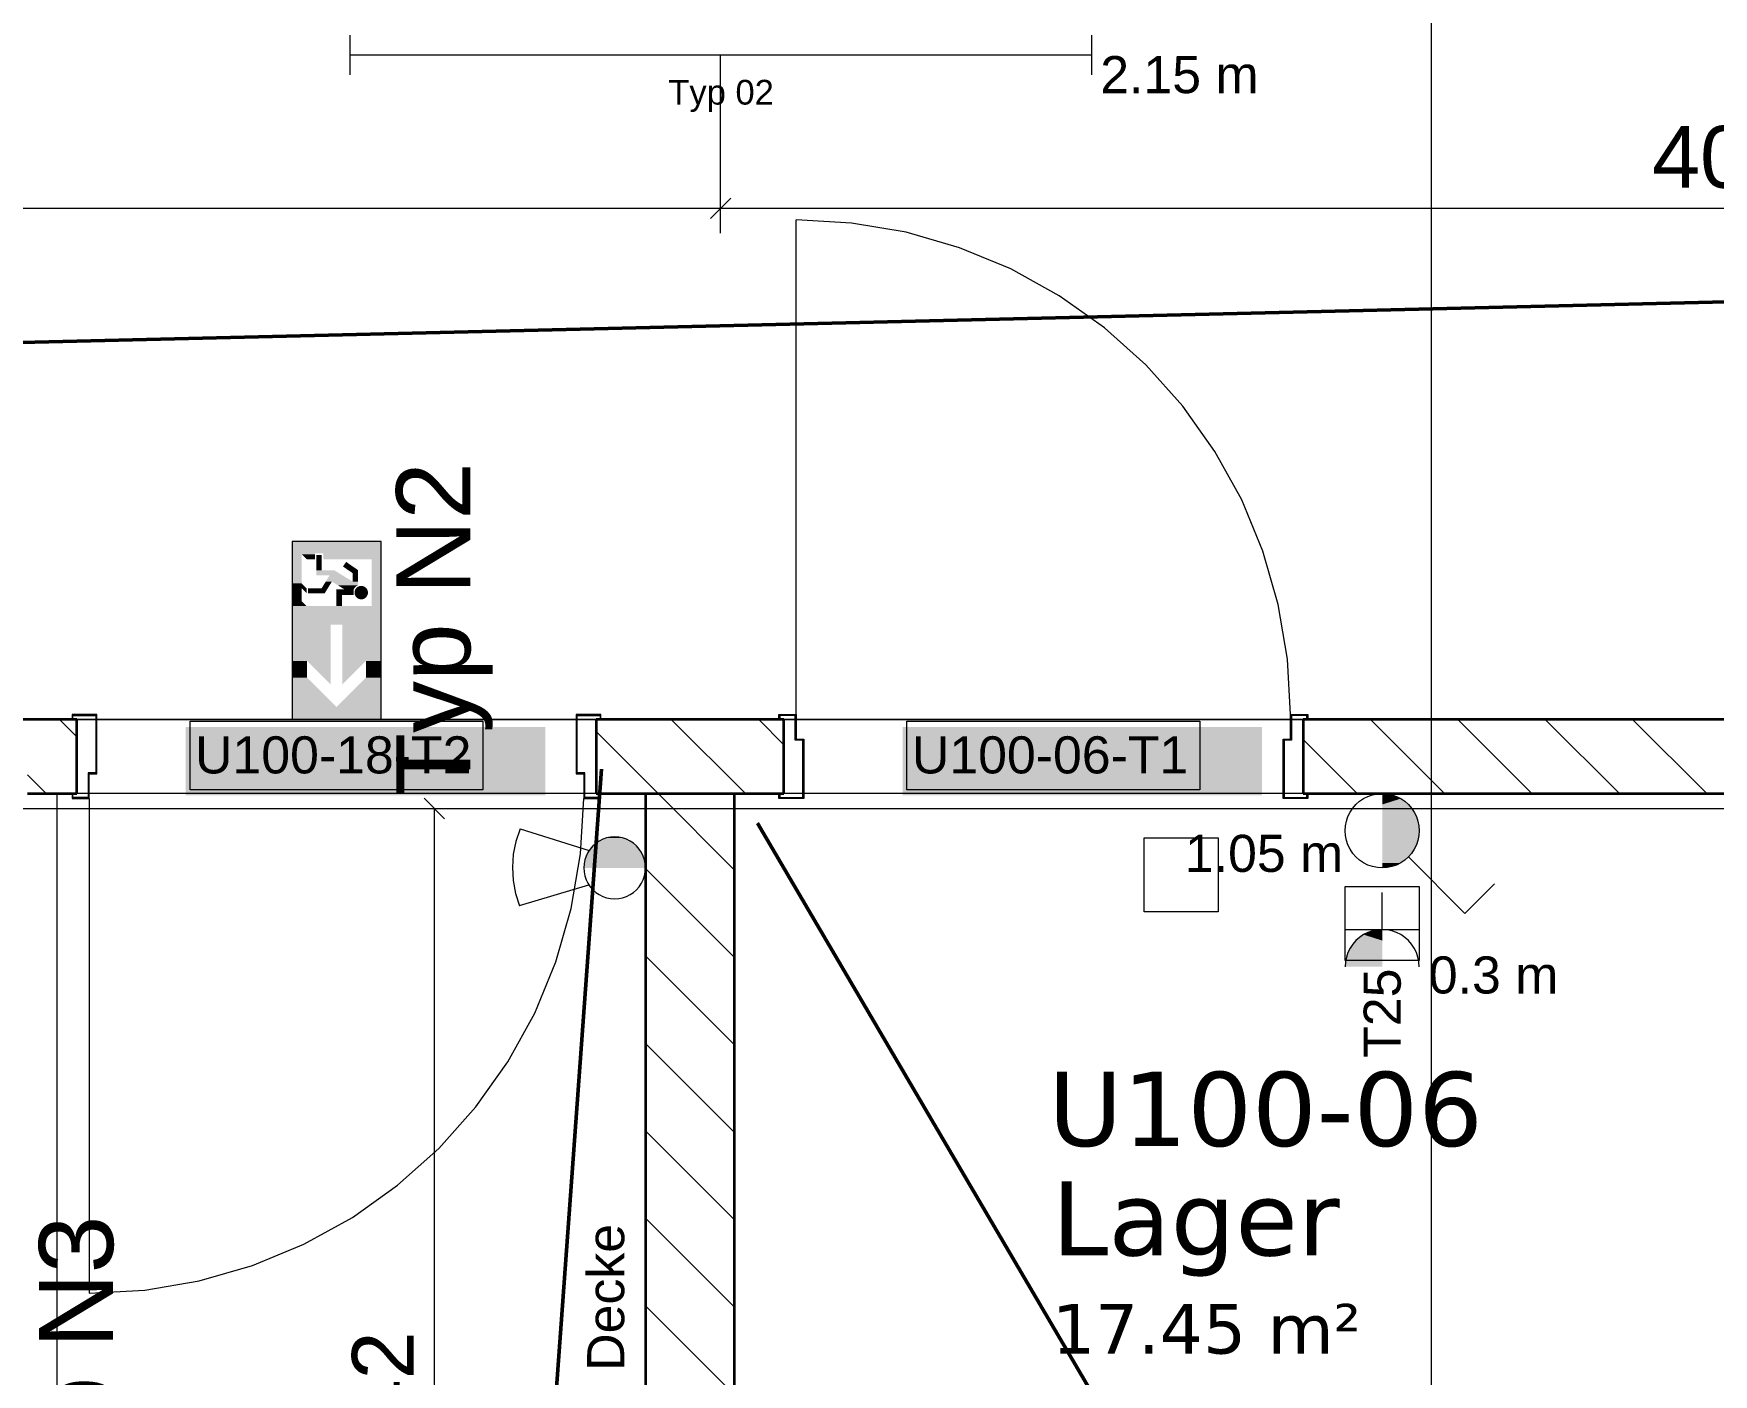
# Model space of a CAD drawing. Extents: x -1132 to 613, y -179 to 712.
# Drawn here: x -523 to -455, y 238.4 to 292.6 of the extents above; entities that cross this region are included whole.
import ezdxf
from ezdxf.lldxf.tags import DXFTag

# ---------------------------------------------------------------- set-up
doc = ezdxf.new("R2010")
doc.units = 0
doc.layers.get('0').update_dxf_attribs({"lineweight": 13})
for name, color, linetype, lineweight in [('A-AREA-____-IDEN', 7, 'Continuous', 5), ('A-DOOR-____-IDEN', 7, 'Continuous', 5), ('A-DOOR-____-OTLN', 7, 'Continuous', 9), ('A-DOOR-FRAM-MCUT', 7, 'Continuous', 9), ('A-DOOR-OPNG-OTLN', 7, 'Continuous', 9), ('A-FLOR-____-OTLN', 7, 'Continuous', 9), ('A-FLOR-____-OVHD', 7, 'Strichpunkt - Fein', 9), ('A-WALL-____-MCUT', 7, 'Continuous', 35), ('A-WALL-____-PATT', 7, 'Continuous', 35), ('S-GRID-____-OTLN', 7, 'Continuous', 5)]:
    doc.layers.add(name, color=color, linetype=linetype, lineweight=lineweight)
for name, color, linetype, lineweight, true_color in [('EL01_VVV_Mass', 7, 'Continuous', 13, 0xb2b200), ('EL01_WAN_HLKS', 5, 'Continuous', 13, 0x0000ff), ('EL01_WAN_Kraft', 1, 'Continuous', 13, 0xff0000), ('EL01_WAN_Leuchten', 7, 'Continuous', 13, 0x0080ff), ('EL01_WAN_Leuchtentyp', 7, 'Continuous', 13, 0x0099ff), ('EL01_WAN_Licht', 7, 'Continuous', 13, 0x0080ff), ('EL01_WAN_Notbeleuchtungen', 7, 'Continuous', 13, 0x009900), ('EL01_WAN_Notbeleuchtungentyp', 7, 'Continuous', 13, 0x009900), ('X_Geometrie', 3, 'Continuous', 50, 0x00ff00)]:
    doc.layers.add(name, color=color, linetype=linetype, lineweight=lineweight, true_color=true_color)
doc.styles.get("Standard").update_dxf_attribs({"font": 'arial.ttf'})
tags = doc.linetypes.add('_Rasterlinie_', pattern=[0.375, 0.2, -0.05, 0.075, -0.05]).pattern_tags.tags
tags[10:11] = [DXFTag(74, 4), DXFTag(75, 0), DXFTag(340, '0'), DXFTag(46, 1.0), DXFTag(50, 0.0), DXFTag(44, 0.0), DXFTag(45, 0.0)]
tags[8:9] = [DXFTag(74, 4), DXFTag(75, 0), DXFTag(340, '0'), DXFTag(46, 1.0), DXFTag(50, 0.0), DXFTag(44, 0.0), DXFTag(45, 0.0)]
tags[6:7] = [DXFTag(74, 4), DXFTag(75, 0), DXFTag(340, '0'), DXFTag(46, 1.0), DXFTag(50, 0.0), DXFTag(44, 0.0), DXFTag(45, 0.0)]
tags[4:5] = [DXFTag(74, 4), DXFTag(75, 0), DXFTag(340, '0'), DXFTag(46, 1.0), DXFTag(50, 0.0), DXFTag(44, 0.0), DXFTag(45, 0.0)]
tags = doc.linetypes.add('Grundrissdarstellung Sturz', pattern=[0.25, 0.15, -0.05, 0, -0.05]).pattern_tags.tags
tags[10:11] = [DXFTag(74, 4), DXFTag(75, 0), DXFTag(340, '0'), DXFTag(46, 1.0), DXFTag(50, 0.0), DXFTag(44, 0.0), DXFTag(45, 0.0)]
tags[8:9] = [DXFTag(74, 4), DXFTag(75, 0), DXFTag(340, '0'), DXFTag(46, 1.0), DXFTag(50, 0.0), DXFTag(44, 0.0), DXFTag(45, 0.0)]
tags[6:7] = [DXFTag(74, 4), DXFTag(75, 0), DXFTag(340, '0'), DXFTag(46, 1.0), DXFTag(50, 0.0), DXFTag(44, 0.0), DXFTag(45, 0.0)]
tags[4:5] = [DXFTag(74, 4), DXFTag(75, 0), DXFTag(340, '0'), DXFTag(46, 1.0), DXFTag(50, 0.0), DXFTag(44, 0.0), DXFTag(45, 0.0)]
tags = doc.linetypes.add('Strichpunkt - Fein', pattern=[0.2, 0.1, -0.05, 0, -0.05]).pattern_tags.tags
tags[10:11] = [DXFTag(74, 4), DXFTag(75, 0), DXFTag(340, '0'), DXFTag(46, 1.0), DXFTag(50, 0.0), DXFTag(44, 0.0), DXFTag(45, 0.0)]
tags[8:9] = [DXFTag(74, 4), DXFTag(75, 0), DXFTag(340, '0'), DXFTag(46, 1.0), DXFTag(50, 0.0), DXFTag(44, 0.0), DXFTag(45, 0.0)]
tags[6:7] = [DXFTag(74, 4), DXFTag(75, 0), DXFTag(340, '0'), DXFTag(46, 1.0), DXFTag(50, 0.0), DXFTag(44, 0.0), DXFTag(45, 0.0)]
tags[4:5] = [DXFTag(74, 4), DXFTag(75, 0), DXFTag(340, '0'), DXFTag(46, 1.0), DXFTag(50, 0.0), DXFTag(44, 0.0), DXFTag(45, 0.0)]

# ---------------------------------------------------------------- blocks, each defined once
blk = doc.blocks.new('Referenz-A0UNPDE96I', base_point=(-1115.886, -117.372))
at = {"layer": 'A-DOOR-____-IDEN', "color": 0, "linetype": 'Continuous', "ltscale": 0.13}
for p, q in [((-516.636, 264.815), (-504.796, 264.815)), ((-516.636, 262.035), (-516.636, 264.815)), ((-504.796, 264.815), (-504.796, 262.035)), ((-487.636, 264.815), (-475.796, 264.815)), ((-487.636, 262.035), (-487.636, 264.815)), ((-475.796, 264.815), (-475.796, 262.035)), ((-504.796, 262.035), (-516.636, 262.035)), ((-475.796, 262.035), (-487.636, 262.035))]:
    blk.add_line(p, q, dxfattribs=at)
at = {"layer": 'A-DOOR-____-IDEN', "color": 7, "linetype": 'Continuous', "ltscale": 0.13, "true_color": 0xffffff}
for points in [[(-516.811, 261.812), (-502.272, 261.812), (-516.811, 264.571)], [(-502.272, 261.812), (-516.811, 264.571), (-502.272, 264.571)], [(-487.811, 261.812), (-473.272, 261.812), (-487.811, 264.571)], [(-473.272, 261.812), (-487.811, 264.571), (-473.272, 264.571)]]:
    blk.add_solid(points, dxfattribs=at)
at = {"layer": 'A-DOOR-____-OTLN', "color": 0, "linetype": 'Grundrissdarstellung Sturz', "ltscale": 0.13}
for p, q in [((-500.215, 264.878), (-521.215, 264.878)), ((-471.615, 264.878), (-492.615, 264.878)), ((-500.215, 261.878), (-521.215, 261.878)), ((-471.615, 261.878), (-492.615, 261.878))]:
    blk.add_line(p, q, dxfattribs=at)
at = {"layer": 'A-DOOR-FRAM-MCUT', "color": 0, "linetype": 'Continuous', "ltscale": 0.13}
for p, q in [((-520.415, 265.078), (-521.415, 265.078)), ((-521.415, 265.078), (-521.415, 264.878)), ((-521.375, 264.878), (-521.375, 265.038)), ((-521.375, 265.038), (-520.455, 265.038)), ((-520.455, 265.038), (-520.455, 262.718)), ((-520.415, 262.678), (-520.415, 265.078)), ((-500.015, 265.078), (-501.015, 265.078)), ((-501.015, 265.078), (-501.015, 262.678)), ((-500.975, 262.718), (-500.975, 265.038)), ((-500.975, 265.038), (-500.055, 265.038)), ((-500.055, 265.038), (-500.055, 264.878)), ((-500.015, 264.878), (-500.015, 265.078)), ((-492.815, 264.878), (-492.815, 265.078)), ((-492.815, 265.078), (-492.115, 265.078)), ((-492.775, 265.038), (-492.775, 264.878)), ((-492.155, 265.038), (-492.775, 265.038)), ((-492.155, 264.038), (-492.155, 265.038)), ((-492.115, 265.078), (-492.115, 264.078)), ((-472.115, 264.078), (-472.115, 265.078)), ((-472.115, 265.078), (-471.415, 265.078)), ((-472.075, 265.038), (-472.075, 264.038)), ((-471.455, 265.038), (-472.075, 265.038)), ((-471.455, 264.878), (-471.455, 265.038)), ((-471.415, 265.078), (-471.415, 264.878)), ((-521.415, 264.878), (-521.375, 264.878)), ((-500.055, 264.878), (-500.015, 264.878)), ((-492.775, 264.878), (-492.815, 264.878)), ((-471.415, 264.878), (-471.455, 264.878)), ((-491.855, 264.038), (-492.155, 264.038)), ((-492.115, 264.078), (-491.815, 264.078)), ((-491.855, 261.718), (-491.855, 264.038)), ((-491.815, 264.078), (-491.815, 261.678)), ((-472.415, 264.078), (-472.115, 264.078)), ((-472.415, 261.678), (-472.415, 264.078)), ((-472.375, 264.038), (-472.375, 261.718)), ((-472.075, 264.038), (-472.375, 264.038)), ((-520.455, 262.718), (-520.755, 262.718)), ((-520.755, 262.718), (-520.755, 261.718)), ((-520.715, 261.678), (-520.715, 262.678)), ((-520.715, 262.678), (-520.415, 262.678)), ((-501.015, 262.678), (-500.715, 262.678)), ((-500.675, 262.718), (-500.975, 262.718)), ((-500.715, 262.678), (-500.715, 261.678)), ((-500.675, 261.718), (-500.675, 262.718)), ((-521.375, 261.878), (-521.415, 261.878)), ((-521.415, 261.878), (-521.415, 261.678)), ((-521.415, 261.678), (-520.715, 261.678)), ((-521.375, 261.718), (-521.375, 261.878)), ((-520.755, 261.718), (-521.375, 261.718)), ((-500.715, 261.678), (-500.015, 261.678)), ((-500.055, 261.718), (-500.675, 261.718)), ((-500.015, 261.878), (-500.055, 261.878)), ((-500.055, 261.878), (-500.055, 261.718)), ((-500.015, 261.678), (-500.015, 261.878)), ((-492.815, 261.878), (-492.775, 261.878)), ((-492.815, 261.678), (-492.815, 261.878)), ((-491.815, 261.678), (-492.815, 261.678)), ((-492.775, 261.878), (-492.775, 261.718)), ((-492.775, 261.718), (-491.855, 261.718)), ((-471.415, 261.678), (-472.415, 261.678)), ((-472.375, 261.718), (-471.455, 261.718)), ((-471.455, 261.878), (-471.415, 261.878)), ((-471.455, 261.718), (-471.455, 261.878)), ((-471.415, 261.878), (-471.415, 261.678))]:
    blk.add_line(p, q, dxfattribs=at)
at = {"layer": 'A-DOOR-OPNG-OTLN', "color": 0, "linetype": 'Continuous', "ltscale": 0.13}
for p, q in [((-492.115, 265.078), (-492.115, 285.078)), ((-489.875, 284.953), (-492.115, 285.078)), ((-487.664, 284.577), (-489.875, 284.953)), ((-485.509, 283.956), (-487.664, 284.577)), ((-483.437, 283.098), (-485.509, 283.956)), ((-481.474, 282.013), (-483.437, 283.098)), ((-479.645, 280.715), (-481.474, 282.013)), ((-477.973, 279.22), (-479.645, 280.715)), ((-476.478, 277.548), (-477.973, 279.22)), ((-475.18, 275.719), (-476.478, 277.548)), ((-474.095, 273.756), (-475.18, 275.719)), ((-473.237, 271.684), (-474.095, 273.756)), ((-472.616, 269.529), (-473.237, 271.684)), ((-472.24, 267.318), (-472.616, 269.529)), ((-472.115, 265.078), (-472.24, 267.318)), ((-520.715, 261.678), (-520.715, 241.678)), ((-500.84, 259.439), (-500.715, 261.678)), ((-501.216, 257.228), (-500.84, 259.439)), ((-501.837, 255.073), (-501.216, 257.228)), ((-502.695, 253.001), (-501.837, 255.073)), ((-503.78, 251.038), (-502.695, 253.001)), ((-505.078, 249.209), (-503.78, 251.038)), ((-506.573, 247.536), (-505.078, 249.209)), ((-508.245, 246.042), (-506.573, 247.536)), ((-510.074, 244.744), (-508.245, 246.042)), ((-512.037, 243.659), (-510.074, 244.744)), ((-514.109, 242.801), (-512.037, 243.659)), ((-516.264, 242.18), (-514.109, 242.801)), ((-518.475, 241.804), (-516.264, 242.18)), ((-520.715, 241.678), (-518.475, 241.804))]:
    blk.add_line(p, q, dxfattribs=at)
at = {"layer": 'A-FLOR-____-OTLN', "color": 0, "linetype": 'Continuous', "ltscale": 0.13}
for p, q in [((-521.215, 264.878), (-520.455, 264.878)), ((-520.415, 264.878), (-501.015, 264.878)), ((-500.975, 264.878), (-500.215, 264.878)), ((-492.615, 264.878), (-492.155, 264.878)), ((-492.115, 264.878), (-472.115, 264.878)), ((-472.075, 264.878), (-471.615, 264.878)), ((-520.755, 261.878), (-521.215, 261.878)), ((-500.715, 261.878), (-520.715, 261.878)), ((-500.215, 261.878), (-500.675, 261.878)), ((-491.855, 261.878), (-492.615, 261.878)), ((-472.415, 261.878), (-491.815, 261.878)), ((-471.615, 261.878), (-472.375, 261.878))]:
    blk.add_line(p, q, dxfattribs=at)
at = {"layer": 'A-FLOR-____-OVHD', "color": 0, "linetype": 'Strichpunkt - Fein', "ltscale": 0.13}
blk.add_line((-522.015, 223.278), (-522.015, 261.878), dxfattribs=at)
at = {"layer": 'A-WALL-____-MCUT', "color": 0, "linetype": 'Continuous', "ltscale": 0.35}
for p, q in [((-521.215, 264.878), (-542.715, 264.878)), ((-521.215, 261.878), (-521.215, 264.878)), ((-492.615, 264.878), (-500.215, 264.878)), ((-500.215, 264.878), (-500.215, 261.878)), ((-492.615, 261.878), (-492.615, 264.878)), ((-439.915, 264.878), (-471.615, 264.878)), ((-471.615, 264.878), (-471.615, 261.878)), ((-523.215, 261.878), (-521.215, 261.878)), ((-500.215, 261.878), (-492.615, 261.878)), ((-498.215, 261.878), (-498.215, 204.478)), ((-494.615, 200.878), (-494.615, 261.878)), ((-471.615, 261.878), (-439.915, 261.878))]:
    blk.add_line(p, q, dxfattribs=at)
at = {"layer": 'A-WALL-____-PATT', "color": 0, "linetype": 'Continuous', "lineweight": 9, "ltscale": 0.13}
for p, q in [((-521.921, 264.878), (-521.215, 264.172)), ((-500.215, 264.386), (-497.707, 261.878)), ((-497.172, 264.878), (-494.172, 261.878)), ((-493.636, 264.878), (-492.615, 263.857)), ((-468.888, 264.878), (-465.888, 261.878)), ((-465.352, 264.878), (-462.352, 261.878)), ((-461.816, 264.878), (-458.816, 261.878)), ((-458.281, 264.878), (-455.281, 261.878)), ((-471.615, 264.07), (-469.423, 261.878)), ((-523.215, 262.637), (-522.456, 261.878)), ((-497.707, 261.878), (-494.615, 258.786)), ((-498.215, 258.85), (-494.615, 255.25)), ((-498.215, 255.315), (-494.615, 251.715)), ((-498.215, 251.779), (-494.615, 248.179)), ((-498.215, 248.243), (-494.615, 244.643)), ((-498.215, 244.708), (-494.615, 241.108)), ((-498.215, 241.172), (-494.615, 237.572))]:
    blk.add_line(p, q, dxfattribs=at)
at = {"layer": 'S-GRID-____-OTLN', "color": 0, "linetype": '_Rasterlinie_', "ltscale": 0.13}
for p, q in [((-466.415, -113.603), (-466.415, 631.478)), ((-1107.612, 261.278), (119.376, 261.278))]:
    blk.add_line(p, q, dxfattribs=at)
at = {"layer": 'X_Geometrie', "color": 0, "linetype": 'Continuous', "ltscale": 0.5}
for p, q in [((-1107.612, 266.122), (-130.744, 289.528)), ((-499.991, 262.866), (-526.732, -104.18)), ((-493.685, 260.679), (-436.557, 163.45))]:
    blk.add_line(p, q, dxfattribs=at)
at = {"layer": 'A-AREA-____-IDEN', "color": 0, "linetype": 'Continuous', "ltscale": 0.13, "attachment_point": 1}
for s, insert, char_height in [('{\\fVerdana;U100-06}', (-481.925, 250.63), 3), ('{\\fVerdana;Lager}', (-481.782, 246.206), 3), ('{\\fVerdana;17.45 m²}', (-481.772, 241.237), 2)]:
    blk.add_mtext(s, dxfattribs=dict(at, insert=insert, char_height=char_height))
at = {"layer": 'A-DOOR-____-IDEN', "color": 0, "linetype": 'Continuous', "ltscale": 0.13, "char_height": 1.5, "attachment_point": 1}
for s, insert in [('{\\fArial;U100-18-T2}', (-516.436, 264.196)), ('{\\fArial;U100-06-T1}', (-487.436, 264.196))]:
    blk.add_mtext(s, dxfattribs=dict(at, insert=insert))
blk = doc.blocks.new('Maß-A0UNPE776I', base_point=(-576.588, 284.547))
at = {"color": 0, "lineweight": -2}
for p, q in [((-495.174, 284.547), (-495.174, 291.746)), ((-576.174, 285.547), (-495.174, 285.547)), ((-494.761, 285.961), (-495.588, 285.133))]:
    blk.add_line(p, q, dxfattribs=at)
blk = doc.blocks.new('Steckdose T25_ AP-A0UNPEIT6I', base_point=(-469.913, 251.197))
at = {"color": 0, "linetype": 'ByBlock', "lineweight": -2, "ltscale": 0.13}
for p, q in [((-468.413, 256.378), (-468.413, 257.878)), ((-466.913, 256.378), (-469.913, 256.378)), ((-468.987, 256.264), (-469.163, 256.177)), ((-468.801, 256.327), (-468.987, 256.264)), ((-468.608, 256.365), (-468.801, 256.327)), ((-468.413, 256.378), (-468.608, 256.365)), ((-468.217, 256.365), (-468.413, 256.378)), ((-468.024, 256.327), (-468.217, 256.365)), ((-467.839, 256.264), (-468.024, 256.327)), ((-467.663, 256.177), (-467.839, 256.264)), ((-469.712, 255.628), (-469.798, 255.452)), ((-469.603, 255.791), (-469.712, 255.628)), ((-469.473, 255.939), (-469.603, 255.791)), ((-469.326, 256.068), (-469.473, 255.939)), ((-469.163, 256.177), (-469.326, 256.068)), ((-467.5, 256.068), (-467.663, 256.177)), ((-467.352, 255.939), (-467.5, 256.068)), ((-467.223, 255.791), (-467.352, 255.939)), ((-467.114, 255.628), (-467.223, 255.791)), ((-467.027, 255.452), (-467.114, 255.628)), ((-469.9, 255.074), (-469.913, 254.878)), ((-469.862, 255.267), (-469.9, 255.074)), ((-469.798, 255.452), (-469.862, 255.267)), ((-466.964, 255.267), (-467.027, 255.452)), ((-466.925, 255.074), (-466.964, 255.267)), ((-466.913, 254.878), (-466.925, 255.074))]:
    blk.add_line(p, q, dxfattribs=at)
for points in [[(-469.163, 256.177), (-468.413, 256.177), (-468.801, 256.327)], [(-468.801, 256.327), (-468.413, 256.327), (-468.413, 256.378)], [(-468.413, 256.177), (-468.801, 256.327), (-468.413, 256.327)], [(-469.862, 255.267), (-468.413, 255.267), (-469.712, 255.628)], [(-469.712, 255.628), (-468.413, 255.628), (-469.473, 255.939)], [(-468.413, 255.267), (-469.712, 255.628), (-468.413, 255.628)], [(-469.473, 255.939), (-468.413, 255.939), (-469.163, 256.177)], [(-468.413, 255.628), (-469.473, 255.939), (-468.413, 255.939)], [(-468.413, 255.939), (-469.163, 256.177), (-468.413, 256.177)], [(-469.913, 254.878), (-468.413, 254.878), (-469.862, 255.267)], [(-468.413, 254.878), (-469.862, 255.267), (-468.413, 255.267)]]:
    blk.add_solid(points, dxfattribs=at)
at = {"color": 0, "linetype": 'ByBlock', "lineweight": -2, "ltscale": 0.13, "insert": (-469.163, 251.197), "char_height": 1.5, "attachment_point": 1, "rotation": 90}
blk.add_mtext('{\\fArial;T25}', dxfattribs=at)
blk = doc.blocks.new('Absolute Höhe-A0UNPEIV6I', base_point=(-466.526, 253.797))
at = {"color": 0, "lineweight": -2, "insert": (-466.526, 255.297), "char_height": 1.5, "attachment_point": 1}
blk.add_mtext('{\\fArial;0.3 m}', dxfattribs=at)
blk = doc.blocks.new('LED-Langfeldleuchte 37W-A0UNPETR6I', base_point=(-510.174, 290.946))
at = {"color": 0, "lineweight": -2}
for p, q in [((-510.174, 292.546), (-510.174, 290.946)), ((-480.174, 292.546), (-480.174, 290.946)), ((-480.174, 291.746), (-510.174, 291.746))]:
    blk.add_line(p, q, dxfattribs=at)
blk = doc.blocks.new('Absolute Höhe-A0UNPETT6I', base_point=(-479.817, 290.203))
at = {"color": 0, "lineweight": -2, "insert": (-479.817, 291.703), "char_height": 1.5, "attachment_point": 1}
blk.add_mtext('{\\fArial;2.15 m}', dxfattribs=at)
blk = doc.blocks.new('Bemerkung 1-A0UNPETX6I', base_point=(-497.292, 289.742))
at = {"color": 0, "lineweight": -2, "insert": (-497.292, 290.742), "char_height": 1, "attachment_point": 1}
blk.add_mtext('{\\fArial;Typ 02}', dxfattribs=at)
blk = doc.blocks.new('Maß-A0UNPEYV6I', base_point=(-461.126, 211.678))
at = {"color": 0, "lineweight": -2}
for p, q in [((-426.813, 222.947), (-426.813, 261.878)), ((-460.713, 224.947), (-460.713, 211.678)), ((-461.126, 223.533), (-460.299, 224.361)), ((-427.226, 223.533), (-426.399, 224.361)), ((-426.813, 223.947), (-460.713, 223.947))]:
    blk.add_line(p, q, dxfattribs=at)
at = {"color": 0, "lineweight": -2, "insert": (-446.402, 227.28), "char_height": 2.5, "attachment_point": 1}
blk.add_mtext('{\\fArial;170}', dxfattribs=at)
blk = doc.blocks.new('Deckendose UP-A0UNPF016I', base_point=(-478.043, 257.095))
at = {"color": 0, "lineweight": -2}
for p, q in [((-478.043, 260.095), (-475.043, 260.095)), ((-478.043, 257.095), (-478.043, 260.095)), ((-475.043, 260.095), (-475.043, 257.095)), ((-475.043, 257.095), (-478.043, 257.095))]:
    blk.add_line(p, q, dxfattribs=at)
blk = doc.blocks.new('Deckendose UP-A0UNPF4F6I', base_point=(-469.913, 255.128))
at = {"color": 0, "lineweight": -2}
for p, q in [((-469.913, 258.128), (-466.913, 258.128)), ((-469.913, 255.128), (-469.913, 258.128)), ((-466.913, 258.128), (-466.913, 255.128)), ((-466.913, 255.128), (-469.913, 255.128))]:
    blk.add_line(p, q, dxfattribs=at)
blk = doc.blocks.new('Maß-A0UNPF9D6I', base_point=(-510.088, 212.465))
at = {"color": 0, "lineweight": -2}
for p, q in [((-507.168, 261.692), (-506.341, 260.865)), ((-507.754, 261.278), (-498.213, 261.278)), ((-506.754, 212.878), (-506.754, 261.278)), ((-507.754, 212.878), (-504.984, 212.878)), ((-507.168, 213.292), (-506.341, 212.465))]:
    blk.add_line(p, q, dxfattribs=at)
at = {"color": 0, "lineweight": -2, "insert": (-510.088, 234.307), "char_height": 2.5, "attachment_point": 1, "rotation": 90}
blk.add_mtext('{\\fArial;242}', dxfattribs=at)
blk = doc.blocks.new('Schalter_ Schema 0_ AP-A0UNPFAZ6I', base_point=(-469.913, 257.036))
at = {"color": 0, "lineweight": -2}
for p, q in [((-469.326, 261.568), (-469.163, 261.677)), ((-469.163, 261.677), (-468.987, 261.764)), ((-468.987, 261.764), (-468.801, 261.827)), ((-468.801, 261.827), (-468.608, 261.865)), ((-468.608, 261.865), (-468.413, 261.878)), ((-468.413, 261.878), (-468.217, 261.865)), ((-468.217, 261.865), (-468.024, 261.827)), ((-468.024, 261.827), (-467.839, 261.764)), ((-467.839, 261.764), (-467.663, 261.677)), ((-467.663, 261.677), (-467.5, 261.568)), ((-469.862, 260.767), (-469.798, 260.952)), ((-469.798, 260.952), (-469.712, 261.128)), ((-469.712, 261.128), (-469.603, 261.291)), ((-469.603, 261.291), (-469.473, 261.439)), ((-469.473, 261.439), (-469.326, 261.568)), ((-467.5, 261.568), (-467.352, 261.439)), ((-467.352, 261.439), (-467.223, 261.291)), ((-467.223, 261.291), (-467.114, 261.128)), ((-467.114, 261.128), (-467.027, 260.952)), ((-467.027, 260.952), (-466.964, 260.767)), ((-469.913, 260.378), (-469.9, 260.574)), ((-469.9, 260.183), (-469.913, 260.378)), ((-469.9, 260.574), (-469.862, 260.767)), ((-466.964, 260.767), (-466.925, 260.574)), ((-466.925, 260.574), (-466.913, 260.378)), ((-466.913, 260.378), (-466.925, 260.183)), ((-469.862, 259.99), (-469.9, 260.183)), ((-469.798, 259.804), (-469.862, 259.99)), ((-469.712, 259.628), (-469.798, 259.804)), ((-469.603, 259.465), (-469.712, 259.628)), ((-467.114, 259.628), (-467.223, 259.465)), ((-467.027, 259.804), (-467.114, 259.628)), ((-466.964, 259.99), (-467.027, 259.804)), ((-466.925, 260.183), (-466.964, 259.99)), ((-469.473, 259.318), (-469.603, 259.465)), ((-469.326, 259.188), (-469.473, 259.318)), ((-469.163, 259.079), (-469.326, 259.188)), ((-468.987, 258.993), (-469.163, 259.079)), ((-468.801, 258.929), (-468.987, 258.993)), ((-468.608, 258.891), (-468.801, 258.929)), ((-468.024, 258.929), (-468.217, 258.891)), ((-467.839, 258.993), (-468.024, 258.929)), ((-467.663, 259.079), (-467.839, 258.993)), ((-467.5, 259.188), (-467.663, 259.079)), ((-467.352, 259.318), (-467.5, 259.188)), ((-467.223, 259.465), (-467.352, 259.318)), ((-467.352, 259.318), (-465.07, 257.036)), ((-468.413, 258.878), (-468.608, 258.891)), ((-468.217, 258.891), (-468.413, 258.878)), ((-465.07, 257.036), (-463.874, 258.232))]:
    blk.add_line(p, q, dxfattribs=at)
for points in [[(-468.024, 261.827), (-468.413, 261.827), (-468.413, 261.878)], [(-467.663, 261.677), (-468.413, 261.677), (-468.024, 261.827)], [(-468.413, 261.677), (-468.024, 261.827), (-468.413, 261.827)], [(-467.352, 261.439), (-468.413, 261.439), (-467.663, 261.677)], [(-468.413, 261.439), (-467.663, 261.677), (-468.413, 261.677)], [(-467.114, 261.128), (-468.413, 261.128), (-467.352, 261.439)], [(-468.413, 261.128), (-467.352, 261.439), (-468.413, 261.439)], [(-466.964, 260.767), (-468.413, 260.767), (-467.114, 261.128)], [(-468.413, 260.767), (-467.114, 261.128), (-468.413, 261.128)], [(-466.913, 260.378), (-468.413, 260.378), (-466.964, 260.767)], [(-468.413, 260.378), (-466.964, 260.767), (-468.413, 260.767)], [(-466.964, 259.99), (-468.413, 259.99), (-466.913, 260.378)], [(-468.413, 259.99), (-466.913, 260.378), (-468.413, 260.378)], [(-467.114, 259.628), (-468.413, 259.628), (-466.964, 259.99)], [(-468.413, 259.628), (-466.964, 259.99), (-468.413, 259.99)], [(-467.352, 259.318), (-468.413, 259.318), (-467.114, 259.628)], [(-468.413, 259.318), (-467.114, 259.628), (-468.413, 259.628)], [(-467.663, 259.079), (-468.413, 259.079), (-467.352, 259.318)], [(-468.413, 259.079), (-467.352, 259.318), (-468.413, 259.318)], [(-468.024, 258.929), (-468.413, 258.929), (-467.663, 259.079)], [(-468.413, 258.929), (-467.663, 259.079), (-468.413, 259.079)], [(-468.413, 258.878), (-468.024, 258.929), (-468.413, 258.929)]]:
    blk.add_solid(points, dxfattribs=at)
blk = doc.blocks.new('Absolute Höhe-A0UNPFB16I', base_point=(-476.394, 258.714))
at = {"color": 0, "lineweight": -2, "insert": (-476.394, 260.214), "char_height": 1.5, "attachment_point": 1}
blk.add_mtext('{\\fArial;1.05 m}', dxfattribs=at)
blk = doc.blocks.new('Maß-A0UNPFC56I', base_point=(-460.713, 211.265))
at = {"color": 0, "lineweight": -2}
for p, q in [((-449.654, 261.878), (-426.813, 261.878)), ((-449.068, 262.292), (-448.241, 261.465)), ((-448.654, 211.678), (-448.654, 261.878)), ((-449.068, 212.092), (-448.241, 211.265)), ((-447.654, 211.678), (-460.713, 211.678))]:
    blk.add_line(p, q, dxfattribs=at)
at = {"color": 0, "lineweight": -2, "insert": (-451.988, 234.234), "char_height": 2.5, "attachment_point": 1, "rotation": 90}
blk.add_mtext('{\\fArial;251}', dxfattribs=at)
blk = doc.blocks.new('Bewegungsmelder 180°_ AP-A0UNPFF56I', base_point=(-503.601, 257.341))
at = {"color": 0, "lineweight": -2}
for p, q in [((-503.29, 260.452), (-503.46, 259.949)), ((-503.29, 260.452), (-500.493, 259.585)), ((-503.46, 259.949), (-503.564, 259.428)), ((-500.454, 259.639), (-500.545, 259.503)), ((-500.347, 259.762), (-500.454, 259.639)), ((-500.224, 259.87), (-500.347, 259.762)), ((-500.088, 259.961), (-500.224, 259.87)), ((-499.941, 260.033), (-500.088, 259.961)), ((-499.786, 260.086), (-499.941, 260.033)), ((-499.626, 260.118), (-499.786, 260.086)), ((-499.463, 260.128), (-499.626, 260.118)), ((-499.299, 260.118), (-499.463, 260.128)), ((-499.139, 260.086), (-499.299, 260.118)), ((-498.984, 260.033), (-499.139, 260.086)), ((-498.838, 259.961), (-498.984, 260.033)), ((-498.702, 259.87), (-498.838, 259.961)), ((-498.579, 259.762), (-498.702, 259.87)), ((-498.471, 259.639), (-498.579, 259.762)), ((-498.38, 259.503), (-498.471, 259.639)), ((-503.564, 259.428), (-503.601, 258.898)), ((-500.702, 259.041), (-500.713, 258.878)), ((-500.67, 259.202), (-500.702, 259.041)), ((-500.617, 259.357), (-500.67, 259.202)), ((-500.545, 259.503), (-500.617, 259.357)), ((-498.308, 259.357), (-498.38, 259.503)), ((-498.255, 259.202), (-498.308, 259.357)), ((-498.223, 259.041), (-498.255, 259.202)), ((-498.213, 258.878), (-498.223, 259.041)), ((-503.601, 258.898), (-503.569, 258.368)), ((-503.569, 258.368), (-503.47, 257.846)), ((-500.713, 258.878), (-500.702, 258.715)), ((-500.702, 258.715), (-500.67, 258.555)), ((-500.67, 258.555), (-500.617, 258.4)), ((-500.617, 258.4), (-500.545, 258.253)), ((-500.545, 258.253), (-500.454, 258.117)), ((-498.471, 258.117), (-498.38, 258.253)), ((-498.38, 258.253), (-498.308, 258.4)), ((-498.308, 258.4), (-498.255, 258.555)), ((-498.255, 258.555), (-498.223, 258.715)), ((-498.223, 258.715), (-498.213, 258.878)), ((-503.47, 257.846), (-503.305, 257.341)), ((-503.308, 257.35), (-500.506, 258.19)), ((-500.454, 258.117), (-500.347, 257.994)), ((-500.347, 257.994), (-500.224, 257.887)), ((-500.224, 257.887), (-500.088, 257.796)), ((-500.088, 257.796), (-499.941, 257.723)), ((-499.941, 257.723), (-499.786, 257.671)), ((-499.786, 257.671), (-499.626, 257.639)), ((-499.626, 257.639), (-499.463, 257.628)), ((-499.463, 257.628), (-499.299, 257.639)), ((-499.299, 257.639), (-499.139, 257.671)), ((-499.139, 257.671), (-498.984, 257.723)), ((-498.984, 257.723), (-498.838, 257.796)), ((-498.838, 257.796), (-498.702, 257.887)), ((-498.702, 257.887), (-498.579, 257.994)), ((-498.579, 257.994), (-498.471, 258.117))]:
    blk.add_line(p, q, dxfattribs=at)
for points in [[(-500.545, 259.503), (-498.38, 259.503), (-500.347, 259.762)], [(-500.347, 259.762), (-498.579, 259.762), (-500.088, 259.961)], [(-498.38, 259.503), (-500.347, 259.762), (-498.579, 259.762)], [(-500.088, 259.961), (-498.838, 259.961), (-499.786, 260.086)], [(-498.579, 259.762), (-500.088, 259.961), (-498.838, 259.961)], [(-499.786, 260.086), (-499.139, 260.086), (-499.463, 260.128)], [(-498.838, 259.961), (-499.786, 260.086), (-499.139, 260.086)], [(-500.713, 258.878), (-498.213, 258.878), (-500.67, 259.202)], [(-500.67, 259.202), (-498.255, 259.202), (-500.545, 259.503)], [(-498.213, 258.878), (-500.67, 259.202), (-498.255, 259.202)], [(-498.255, 259.202), (-500.545, 259.503), (-498.38, 259.503)]]:
    blk.add_solid(points, dxfattribs=at)
blk = doc.blocks.new('Absolute Höhe-A0UNPFGB6I', base_point=(-500.575, 238.54))
at = {"color": 0, "lineweight": -2, "insert": (-500.575, 238.54), "char_height": 1.5, "attachment_point": 1, "rotation": 90}
blk.add_mtext('{\\fArial;Decke}', dxfattribs=at)
blk = doc.blocks.new('RZL-Wand_ Rechts-A0UNPFWF6I', base_point=(-512.513, 264.878))
at = {"color": 0, "lineweight": -2}
for p, q in [((-508.913, 272.078), (-512.513, 272.078)), ((-512.513, 272.078), (-512.513, 264.878)), ((-508.913, 264.878), (-508.913, 272.078)), ((-512.513, 264.878), (-508.913, 264.878))]:
    blk.add_line(p, q, dxfattribs=at)
for points in [[(-512.513, 271.595), (-508.913, 271.595), (-512.513, 272.078)], [(-508.913, 271.595), (-512.513, 272.078), (-508.913, 272.078)], [(-512.513, 271.558), (-511.589, 271.558), (-512.513, 271.595)], [(-511.589, 271.558), (-512.513, 271.595), (-511.589, 271.595)], [(-512.513, 270.382), (-512.126, 270.382), (-512.513, 271.558)], [(-512.126, 270.382), (-512.513, 271.558), (-512.126, 271.558)], [(-511.924, 271.356), (-511.589, 271.356), (-512.126, 271.558)], [(-511.589, 271.356), (-512.126, 271.558), (-511.589, 271.558)], [(-511.526, 270.912), (-511.314, 270.912), (-511.526, 271.532)], [(-511.314, 270.912), (-511.526, 271.532), (-511.314, 271.532)], [(-511.25, 271.356), (-508.913, 271.356), (-511.25, 271.595)], [(-508.913, 271.356), (-511.25, 271.595), (-508.913, 271.595)], [(-510.452, 271.063), (-510.055, 271.063), (-510.324, 271.25)], [(-509.291, 269.464), (-508.913, 269.464), (-509.291, 271.356)], [(-508.913, 269.464), (-509.291, 271.356), (-508.913, 271.356)], [(-511.526, 270.71), (-510.48, 270.71), (-511.526, 270.912)], [(-510.48, 270.71), (-511.526, 270.912), (-510.809, 270.912)], [(-511.15, 270.454), (-510.065, 270.454), (-510.994, 270.71)], [(-510.065, 270.454), (-510.994, 270.71), (-510.48, 270.71)], [(-510.244, 270.919), (-509.846, 270.919), (-510.452, 271.063)], [(-509.846, 270.919), (-510.452, 271.063), (-510.055, 271.063)], [(-510.058, 270.791), (-509.846, 270.791), (-510.244, 270.919)], [(-509.846, 270.791), (-510.244, 270.919), (-509.846, 270.919)], [(-510.058, 270.45), (-509.846, 270.45), (-510.058, 270.791)], [(-509.846, 270.45), (-510.058, 270.791), (-509.846, 270.791)], [(-512.513, 270.184), (-511.928, 270.184), (-512.513, 270.382)], [(-511.928, 270.184), (-512.513, 270.382), (-512.126, 270.382)], [(-512.513, 269.666), (-512.126, 269.666), (-512.513, 270.184)], [(-512.126, 269.666), (-512.513, 270.184), (-512.126, 270.184)], [(-512.122, 270.179), (-511.928, 270.184), (-512.126, 270.184)], [(-511.924, 270.179), (-512.122, 270.179), (-511.928, 270.184)], [(-511.924, 269.981), (-511.924, 270.179), (-512.122, 270.179)], [(-511.863, 269.981), (-511.192, 269.981), (-511.863, 270.179)], [(-511.192, 269.981), (-511.863, 270.179), (-511.07, 270.179)], [(-511.318, 270.179), (-511.07, 270.179), (-511.15, 270.454)], [(-511.07, 270.179), (-511.15, 270.454), (-510.901, 270.454)], [(-510.895, 270.45), (-510.058, 270.45), (-510.901, 270.454)], [(-510.058, 270.45), (-510.901, 270.454), (-510.065, 270.454)], [(-510.655, 270.301), (-509.846, 270.301), (-510.895, 270.45)], [(-509.846, 270.301), (-510.895, 270.45), (-509.846, 270.45)], [(-510.724, 270.115), (-510.024, 270.115), (-510.724, 270.144)], [(-510.024, 270.115), (-510.724, 270.144), (-510.013, 270.144)], [(-510.724, 269.917), (-510.026, 269.917), (-510.724, 270.115)], [(-510.026, 269.917), (-510.724, 270.115), (-510.024, 270.115)], [(-510.724, 269.464), (-510.495, 269.464), (-510.724, 269.917)], [(-510.495, 269.464), (-510.724, 269.917), (-510.495, 269.917)], [(-510.593, 270.262), (-509.919, 270.262), (-510.655, 270.301)], [(-509.919, 270.262), (-510.655, 270.301), (-509.846, 270.301)], [(-510.525, 270.22), (-509.968, 270.22), (-510.593, 270.262)], [(-509.968, 270.22), (-510.593, 270.262), (-509.919, 270.262)], [(-510.429, 270.16), (-510.007, 270.16), (-510.525, 270.22)], [(-510.007, 270.16), (-510.525, 270.22), (-509.968, 270.22)], [(-510.403, 270.144), (-510.013, 270.144), (-510.429, 270.16)], [(-510.013, 270.144), (-510.429, 270.16), (-510.007, 270.16)], [(-509.44, 270.007), (-509.987, 270.007), (-509.45, 270.078)], [(-509.987, 270.007), (-509.45, 270.078), (-509.978, 270.078)], [(-509.978, 269.937), (-509.44, 270.007), (-509.987, 270.007)], [(-509.45, 270.078), (-509.978, 270.078), (-509.477, 270.144)], [(-509.978, 270.078), (-509.477, 270.144), (-509.951, 270.144)], [(-509.45, 269.937), (-509.978, 269.937), (-509.44, 270.007)], [(-509.951, 269.871), (-509.45, 269.937), (-509.978, 269.937)], [(-509.477, 270.144), (-509.951, 270.144), (-509.521, 270.201)], [(-509.951, 270.144), (-509.521, 270.201), (-509.907, 270.201)], [(-509.477, 269.871), (-509.951, 269.871), (-509.45, 269.937)], [(-509.907, 269.814), (-509.477, 269.871), (-509.951, 269.871)], [(-509.521, 270.201), (-509.907, 270.201), (-509.577, 270.244)], [(-509.907, 270.201), (-509.577, 270.244), (-509.851, 270.244)], [(-509.521, 269.814), (-509.907, 269.814), (-509.477, 269.871)], [(-509.851, 269.771), (-509.521, 269.814), (-509.907, 269.814)], [(-509.577, 270.244), (-509.851, 270.244), (-509.643, 270.271)], [(-509.851, 270.244), (-509.643, 270.271), (-509.785, 270.271)], [(-509.577, 269.771), (-509.851, 269.771), (-509.521, 269.814)], [(-509.643, 270.271), (-509.785, 270.271), (-509.714, 270.281)], [(-512.513, 269.464), (-511.924, 269.464), (-512.513, 269.666)], [(-511.924, 269.464), (-512.513, 269.666), (-512.126, 269.666)], [(-512.513, 268.718), (-508.913, 268.718), (-512.513, 269.464)], [(-508.913, 268.718), (-512.513, 269.464), (-508.913, 269.464)], [(-509.785, 269.743), (-509.577, 269.771), (-509.851, 269.771)], [(-509.643, 269.743), (-509.785, 269.743), (-509.577, 269.771)], [(-509.714, 269.734), (-509.643, 269.743), (-509.785, 269.743)], [(-512.513, 268.478), (-510.953, 268.478), (-512.513, 268.718)], [(-510.953, 268.478), (-512.513, 268.718), (-510.953, 268.718)], [(-512.513, 267.246), (-510.953, 267.246), (-512.513, 268.478)], [(-510.953, 267.246), (-512.513, 268.478), (-510.953, 268.478)], [(-510.473, 268.478), (-508.913, 268.478), (-510.473, 268.718)], [(-508.913, 268.478), (-510.473, 268.718), (-508.913, 268.718)], [(-510.473, 267.246), (-508.913, 267.246), (-510.473, 268.478)], [(-508.913, 267.246), (-510.473, 268.478), (-508.913, 268.478)], [(-512.513, 266.568), (-511.902, 266.568), (-512.513, 267.246)], [(-511.902, 266.568), (-512.513, 267.246), (-511.902, 267.246)], [(-510.953, 266.297), (-510.953, 267.246), (-511.902, 267.246)], [(-510.473, 266.297), (-509.523, 267.246), (-510.473, 267.246)], [(-509.523, 266.568), (-508.913, 266.568), (-509.523, 267.246)], [(-508.913, 266.568), (-509.523, 267.246), (-508.913, 267.246)], [(-512.513, 265.378), (-510.713, 265.378), (-512.513, 266.568)], [(-510.713, 265.378), (-512.513, 266.568), (-511.902, 266.568)], [(-510.713, 265.378), (-508.913, 265.378), (-509.523, 266.568)], [(-508.913, 265.378), (-509.523, 266.568), (-508.913, 266.568)], [(-512.513, 264.878), (-508.913, 264.878), (-512.513, 265.378)], [(-508.913, 264.878), (-512.513, 265.378), (-508.913, 265.378)]]:
    blk.add_solid(points, dxfattribs=at)
blk = doc.blocks.new('Bemerkung 1-A0UNPFWH6I', base_point=(-508.301, 261.777))
at = {"color": 0, "lineweight": -2, "insert": (-508.301, 261.777), "char_height": 3, "attachment_point": 1, "rotation": 90}
blk.add_mtext('{\\fArial;Typ N2}', dxfattribs=at)
blk = doc.blocks.new('Bemerkung 1-A0UNPG456I', base_point=(-522.75, 231.307))
at = {"color": 0, "lineweight": -2, "insert": (-522.75, 231.307), "char_height": 3, "attachment_point": 1, "rotation": 90}
blk.add_mtext('{\\fArial;Typ N3}', dxfattribs=at)
blk = doc.blocks.new('Maß-A0UNPG7N6I', base_point=(-495.588, 284.547))
at = {"color": 0, "lineweight": -2}
for p, q in [((-495.174, 284.547), (-495.174, 291.746)), ((-494.761, 285.961), (-495.588, 285.133)), ((-495.174, 285.547), (-414.174, 285.547))]:
    blk.add_line(p, q, dxfattribs=at)
at = {"color": 0, "lineweight": -2, "insert": (-457.496, 288.88), "char_height": 2.5, "attachment_point": 1}
blk.add_mtext('{\\fArial;405}', dxfattribs=at)

msp = doc.modelspace()

# ---------------------------------------------------------------- block references
at = {"color": 9, "lineweight": 25, "ltscale": 0.25, "true_color": 0xc0c0c0}
msp.add_blockref('Referenz-A0UNPDE96I', (-1115.886, -117.372), dxfattribs=at)
at = {"layer": 'EL01_VVV_Mass', "linetype": 'Continuous', "ltscale": 0.13}
for name, p in [('Maß-A0UNPE776I', (-576.588, 284.547)), ('Maß-A0UNPG7N6I', (-495.588, 284.547)), ('Maß-A0UNPF9D6I', (-510.088, 212.465)), ('Maß-A0UNPEYV6I', (-461.126, 211.678)), ('Maß-A0UNPFC56I', (-460.713, 211.265))]:
    msp.add_blockref(name, p, dxfattribs=at)
at = {"layer": 'EL01_WAN_HLKS', "linetype": 'Continuous', "ltscale": 0.13}
msp.add_blockref('Deckendose UP-A0UNPF016I', (-478.043, 257.095), dxfattribs=at)
at = {"layer": 'EL01_WAN_Kraft', "ltscale": 0.13}
for name, p in [('Steckdose T25_ AP-A0UNPEIT6I', (-469.913, 251.197)), ('Absolute Höhe-A0UNPEIV6I', (-466.526, 253.797))]:
    msp.add_blockref(name, p, dxfattribs=at)
at = {"layer": 'EL01_WAN_Leuchten', "ltscale": 0.13}
for name, p in [('LED-Langfeldleuchte 37W-A0UNPETR6I', (-510.174, 290.946)), ('Absolute Höhe-A0UNPETT6I', (-479.817, 290.203)), ('Absolute Höhe-A0UNPFGB6I', (-500.575, 238.54))]:
    msp.add_blockref(name, p, dxfattribs=at)
at = {"layer": 'EL01_WAN_Leuchtentyp', "ltscale": 0.13}
msp.add_blockref('Bemerkung 1-A0UNPETX6I', (-497.292, 289.742), dxfattribs=at)
at = {"layer": 'EL01_WAN_Licht', "linetype": 'Continuous', "ltscale": 0.13}
for name, p in [('Schalter_ Schema 0_ AP-A0UNPFAZ6I', (-469.913, 257.036)), ('Bewegungsmelder 180°_ AP-A0UNPFF56I', (-503.601, 257.341)), ('Absolute Höhe-A0UNPFB16I', (-476.394, 258.714)), ('Deckendose UP-A0UNPF4F6I', (-469.913, 255.128))]:
    msp.add_blockref(name, p, dxfattribs=at)
at = {"layer": 'EL01_WAN_Notbeleuchtungen', "linetype": 'Continuous', "ltscale": 0.13}
msp.add_blockref('RZL-Wand_ Rechts-A0UNPFWF6I', (-512.513, 264.878), dxfattribs=at)
at = {"layer": 'EL01_WAN_Notbeleuchtungentyp', "linetype": 'Continuous', "ltscale": 0.13}
for name, p in [('Bemerkung 1-A0UNPFWH6I', (-508.301, 261.777)), ('Bemerkung 1-A0UNPG456I', (-522.75, 231.307))]:
    msp.add_blockref(name, p, dxfattribs=at)

doc.saveas('drawing.dxf')
